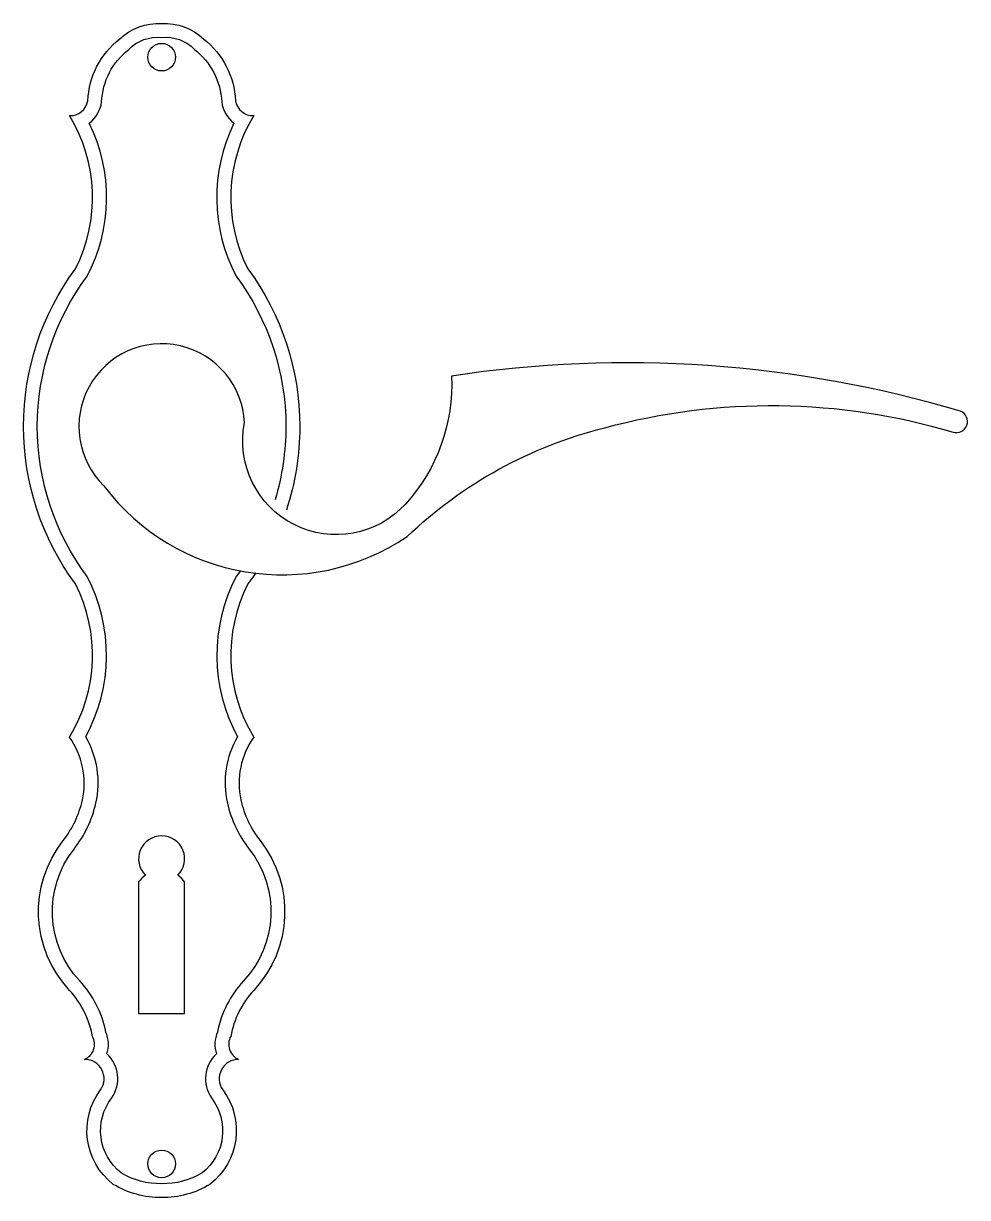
# Model space of a CAD drawing. Header units: metres. Extents: x 437 to 671, y 749 to 1039.
import ezdxf

# ---------------------------------------------------------------- set-up
doc = ezdxf.new("R2010")
doc.units = ezdxf.units.M
doc.layers.add('3', color=3, linetype='Continuous')
doc.layers.add('7', color=7, linetype='Continuous')

msp = doc.modelspace()

# ---------------------------------------------------------------- linework, layer by layer
at = {"layer": '3'}
msp.add_lwpolyline([(490.61, 903.82, -0.01), (489.53, 902.33, 0.25), (489.87, 862.67, 0.19), (487.35, 846.26, 0.11), (492.77, 834.83, -0.37), (491.37, 802.2, 0.14), (484.9, 789.55, 0.19), (484.65, 784.11, 0.38), (483.43, 773.25, -0.41), (481.1, 754.64, -0.14), (471.07, 751.99, -0.14), (461.05, 754.64, -0.41), (458.72, 773.25, 0.38), (457.5, 784.11, 0.19), (457.25, 789.55, 0.14), (450.78, 802.2, -0.37), (449.38, 834.83, 0.11), (454.8, 846.26, 0.19), (452.28, 862.67, 0.25), (452.62, 902.33, -0.16), (440.29, 939.52, -0.16), (452.62, 976.7, 0.24), (453.17, 1014.61, 0.2), (456.2, 1019.87, -0.22), (462.97, 1032.89, -0.23), (471.07, 1035.83, -0.23), (479.18, 1032.89, -0.22), (485.95, 1019.87, 0.2), (488.98, 1014.61, 0.24), (489.53, 976.7, -0.16), (501.85, 939.52, -0.07), (499.18, 921.36)], format="xyb", dxfattribs=at)
at = {"layer": '7'}
for points in [[(494.36, 903.24, -0.01), (492.44, 900.52, 0.26), (493.87, 862.57, 0.21), (490.69, 847.01, 0.11), (495.46, 836.95, -0.37), (493.87, 799.87, 0.14), (488.17, 788.47, 0.44), (490.14, 782.77, 0.61), (486.19, 775.27, -0.41), (483.04, 751.82, -0.14), (471.07, 748.57, -0.14), (459.11, 751.82, -0.41), (455.96, 775.27, 0.61), (452.01, 782.77, 0.44), (453.97, 788.47, 0.14), (448.27, 799.87, -0.37), (446.69, 836.95, 0.11), (451.46, 847.01, 0.21), (448.27, 862.57, 0.26), (449.71, 900.52, -0.16), (436.87, 939.52, -0.16), (449.71, 978.52, 0.26), (448.27, 1016.47, 0.38), (452.79, 1020.18, -0.22), (460.71, 1035.46, -0.21), (471.07, 1039.27, -0.21), (481.44, 1035.46, -0.22), (489.36, 1020.18, 0.38), (493.87, 1016.47, 0.26), (492.44, 978.52, -0.16), (505.27, 939.52, -0.08), (501.95, 918.78)], [(456.76, 924.81, 0.4), (531.88, 912.28, -0.13), (580.77, 939.17, -0.14), (667, 938.1, 0.96), (668.88, 943.28, 0.11), (542.83, 952, -0.2), (531.43, 920.3, -0.76), (491.58, 940.4, 1.47), (456.76, 924.81)]]:
    msp.add_lwpolyline(points, format="xyb", dxfattribs=at)
msp.add_lwpolyline([(465.37, 794.17), (476.77, 794.17), (476.77, 826.73, 0.07), (475.08, 828.37, 2.44), (467.07, 828.37, 0.07), (465.37, 826.73)], format="xyb", close=True, dxfattribs=at)
for centre in [(471.07, 1030.95), (471.07, 756.89)]:
    msp.add_circle(centre, 3.42, dxfattribs=at)

doc.saveas('drawing.dxf')
